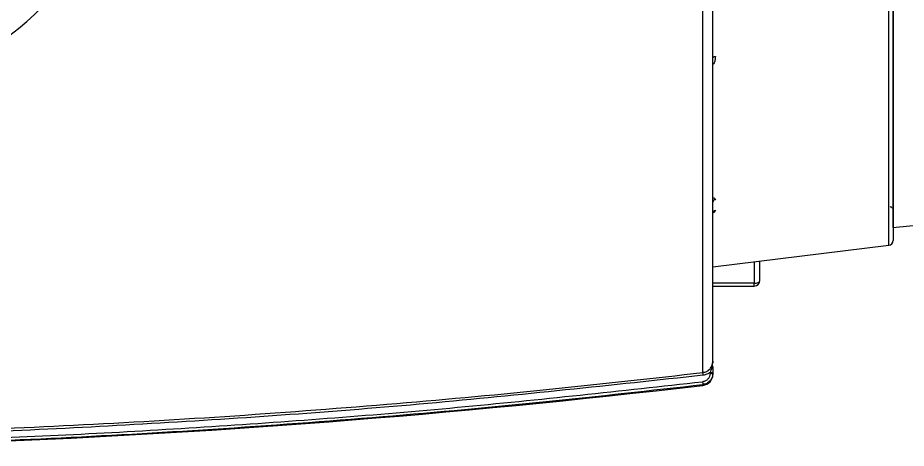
# Model space of a CAD drawing. Extents: x 11 to 120, y 2 to 94.
# Drawn here: x 91.848 to 96.581, y 37.116 to 39.407 of the extents above; entities that cross this region are included whole.
import ezdxf

# ---------------------------------------------------------------- set-up
doc = ezdxf.new("R2010")
doc.units = 0
doc.header["$MEASUREMENT"] = 0
doc.layers.add('OBJECT', color=7, linetype='CONTINUOUS')

msp = doc.modelspace()

# ---------------------------------------------------------------- linework, layer by layer
at = {"layer": 'OBJECT'}
for p, q in [((95.4983, 37.5187), (95.4983, 39.5101)), ((96.4894, 38.1962), (96.4894, 39.5181)), ((96.5104, 39.4859), (96.5104, 38.2908)), ((96.5104, 38.2908), (97.1504, 38.3516)), ((95.5513, 38.081), (96.4894, 38.1962)), ((95.7713, 38.108), (95.7713, 37.9938)), ((95.8013, 38.0088), (95.8013, 38.1117)), ((95.7713, 37.9938), (95.5513, 37.9938)), ((95.5513, 37.9788), (95.7713, 37.9788)), ((95.7713, 37.9788), (95.7713, 37.9938)), ((95.55, 37.5657), (95.5513, 37.5787)), ((95.5516, 37.5792), (95.5504, 37.568)), ((95.5364, 37.5142), (95.5364, 37.5189)), ((95.5513, 37.5193), (95.5513, 37.5145)), ((95.4983, 37.4501), (95.4983, 37.4548))]:
    msp.add_line(p, q, dxfattribs=at)
at = {"layer": 'OBJECT', "flags": 128}
for points in [[(95.5513, 39.1931), (95.5516, 39.1946), (95.5523, 39.196), (95.5535, 39.1973), (95.5551, 39.1985), (95.5571, 39.1995), (95.5594, 39.2003), (95.5619, 39.2009), (95.5645, 39.2012)], [(95.7713, 37.9938), (95.7772, 37.9941), (95.7828, 37.9949), (95.788, 37.9963), (95.7926, 37.9982), (95.7963, 38.0005), (95.7991, 38.003), (95.8008, 38.0059), (95.8013, 38.0088)]]:
    msp.add_lwpolyline(points, dxfattribs=at)
at = {"layer": 'OBJECT'}
for centre, radius, start, end in [((90.9113, 40.5189), 1.5, 209.9264, 65.3757), ((95.565, 38.4249), 0.0137, 92.137, 175.8323), ((95.5652, 38.3667), 0.0139, 92.934, 176.6099), ((96.4863, 38.221), 0.025, 277, 0), ((95.7713, 38.0088), 0.03, 270, 0), ((88.2045, 36.6519), 7.3451, 6.66364, 6.77732), ((95.4913, 37.5097), 0.06, 276.6732, 0), ((95.5401, 37.6617), 0.1429, 268.5009, 274.5043), ((95.5401, 37.657), 0.1429, 268.5009, 274.5043), ((89.6113, 87.7669), 50.66, 272.14427, 276.67316), ((103.0638, 38.3529), 7.6186, 186.65992, 186.76959)]:
    msp.add_arc(centre, radius, start, end, dxfattribs=at)
for points, knots in [([(95.5513, 37.5787), (95.5513, 37.5873), (95.5513, 37.6047), (95.5513, 37.6634), (95.5513, 37.747), (95.5513, 37.8582), (95.5513, 37.9958), (95.5513, 38.1584), (95.5513, 38.3437), (95.5513, 38.5493), (95.5513, 38.7712), (95.5513, 39.0063), (95.5513, 39.2501), (95.5513, 39.4203), (95.5513, 39.5047)], [0, 0, 0, 0, 0.080292, 0.161895, 0.244722, 0.329339, 0.414466, 0.5, 0.585539, 0.670666, 0.755278, 0.83811, 0.919711, 1, 1, 1, 1]), ([(96.5113, 39.4756), (96.5113, 39.4318), (96.5113, 39.3254), (96.5113, 39.1665), (96.5113, 38.9699), (96.5113, 38.7649), (96.5113, 38.5686), (96.5113, 38.4124), (96.5113, 38.3015), (96.5113, 38.2334), (96.5113, 38.2251), (96.5113, 38.221)], [0, 0, 0, 0, 0.05846, 0.142119, 0.226988, 0.356868, 0.488097, 0.619327, 0.749207, 0.87647, 1, 1, 1, 1]), ([(95.5645, 39.2012), (95.564, 39.1943), (95.563, 39.1813), (95.559, 39.1668), (95.5538, 39.1608), (95.553, 39.16)], [0, 0, 0, 0, 0.4895924, 0.9281499, 1, 1, 1, 1]), ([(95.5513, 38.4499), (95.5529, 38.4495), (95.5578, 38.4485), (95.5631, 38.4445), (95.564, 38.4406), (95.5645, 38.4387)], [0, 0, 0, 0, 0.195052, 0.596532, 1, 1, 1, 1]), ([(96.4957, 38.4019), (96.4974, 38.4017), (96.5007, 38.4011), (96.5052, 38.3982), (96.5085, 38.3941), (96.5102, 38.3898), (96.5104, 38.3871), (96.5104, 38.3862)], [0, 0, 0, 0, 0.216051, 0.43179, 0.654848, 0.88019, 1, 1, 1, 1]), ([(95.5645, 38.3806), (95.5641, 38.3787), (95.5631, 38.375), (95.5575, 38.3701), (95.5521, 38.3681), (95.5501, 38.3673)], [0, 0, 0, 0, 0.381666, 0.763059, 1, 1, 1, 1]), ([(95.4983, 37.5187), (95.5053, 37.5203), (95.5196, 37.5235), (95.5363, 37.5371), (95.5462, 37.5521), (95.5489, 37.562), (95.55, 37.5657)], [0, 0, 0, 0, 0.285732, 0.58684, 0.843317, 1, 1, 1, 1]), ([(95.548, 37.5585), (95.5474, 37.5541), (95.5456, 37.5407), (95.5401, 37.5277), (95.5364, 37.5189)], [0, 0, 0, 0, 0.327044, 1, 1, 1, 1]), ([(95.5513, 37.5513), (95.5513, 37.546), (95.5513, 37.5359), (95.5513, 37.5246), (95.5513, 37.5193)], [0, 0, 0, 0, 0.5298228, 1, 1, 1, 1]), ([(89.6113, 37.1752), (89.895, 37.1765), (90.4602, 37.1792), (91.3046, 37.2012), (92.1521, 37.2364), (93.0059, 37.2864), (93.8575, 37.3512), (94.689, 37.4276), (95.232, 37.4887), (95.4983, 37.5187)], [0, 0, 0, 0, 0.144222, 0.287378, 0.429468, 0.575454, 0.722208, 0.863723, 1, 1, 1, 1]), ([(95.5, 37.5043), (95.0111, 37.4511), (94.0332, 37.3446), (92.5611, 37.2402), (91.0869, 37.1727), (90.1032, 37.1647), (89.6113, 37.1606)], [0, 0, 0, 0, 0.249972, 0.5, 0.749997, 1, 1, 1, 1]), ([(95.5364, 37.5142), (95.5358, 37.5087), (95.5346, 37.4977), (95.5257, 37.4836), (95.5127, 37.473), (95.502, 37.4705), (95.4966, 37.4693)], [0, 0, 0, 0, 0.2505042, 0.50008, 0.7500058, 1, 1, 1, 1]), ([(95.5513, 37.5145), (95.5511, 37.5102), (95.5506, 37.5019), (95.5459, 37.488), (95.5363, 37.473), (95.5195, 37.4596), (95.5053, 37.4564), (95.4983, 37.4548)], [0, 0, 0, 0, 0.150459, 0.284203, 0.500792, 0.757103, 1, 1, 1, 1]), ([(95.5364, 37.5189), (95.5308, 37.5152), (95.5197, 37.5079), (95.5066, 37.5055), (95.5, 37.5043)], [0, 0, 0, 0, 0.498583, 1, 1, 1, 1]), ([(90.2584, 37.1301), (90.6959, 37.1389), (91.5711, 37.1565), (92.8823, 37.2267), (94.1915, 37.3262), (95.0616, 37.4216), (95.4966, 37.4693)], [0, 0, 0, 0, 0.250003, 0.5, 0.750017, 1, 1, 1, 1]), ([(90.2682, 37.1156), (90.5629, 37.1209), (91.1488, 37.1314), (92.022, 37.1664), (92.9023, 37.2156), (93.7816, 37.2809), (94.6521, 37.3598), (95.22, 37.4236), (95.4983, 37.4548)], [0, 0, 0, 0, 0.168616, 0.33527, 0.499962, 0.673057, 0.839737, 1, 1, 1, 1])]:
    msp.add_open_spline(points, degree=3, knots=knots, dxfattribs=at)

doc.saveas('drawing.dxf')
